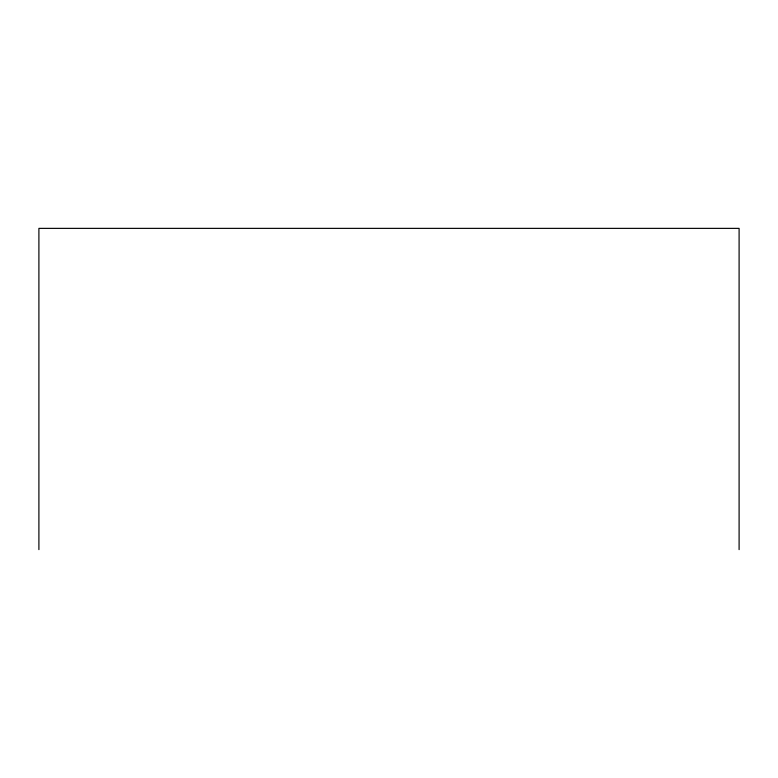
<?xml version="1.0" encoding="UTF-8"?>
<svg xmlns="http://www.w3.org/2000/svg" width="778" height="778" viewBox="0 0 778 778"><rect width="100%" height="100%" fill="white"/><g stroke="black" fill="none" stroke-linecap="round" stroke-linejoin="round"><path stroke-width="1.17" d="M739.1 549.628L739.1 228.372L38.9 228.372L38.9 549.628"/></g></svg>
